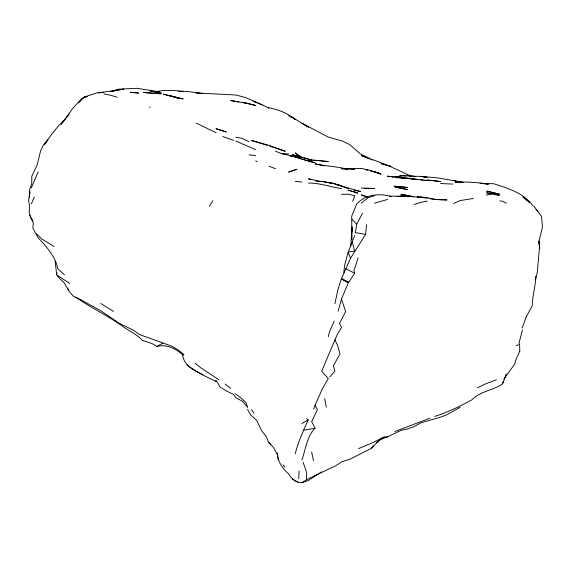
<?xml version="1.0" encoding="UTF-8"?>
<svg xmlns="http://www.w3.org/2000/svg" width="571" height="571" viewBox="0 0 571 571"><rect width="100%" height="100%" fill="white"/><g stroke="black" fill="none" stroke-linecap="round" stroke-linejoin="round"><path stroke-width="0.86" d="M298.761 478.662L299.061 470.875M29.257 197.552L29.549 190.107L31.726 183.748L31.819 176.175L37.136 164.983L40.612 150.78L43.524 144.848L47.907 139.752L44.574 144.377L51.176 134.942L57.771 126.719L64.98 119.139L72.738 108.383L81.831 98.39L84.187 97.762M352 229.756L351.857 231.433L351.7 216.109L356.875 203.861C365.469 194.368 379.751 192.991 391.47 196.581L389.772 196.474M350.794 246.058L352.043 226.965L351.914 239.734M334.884 303.665L338.275 288.248L341.408 278.812L350.501 258.328L365.611 234.367L366.561 224.689M354.677 235.53L348.167 252.161L344.613 265.344L343.799 272.495M202.926 374.833C194.34 370.436 184.112 366.125 182.713 355.198L183.898 354.52L178.366 350.094L171.9 346.212L139.381 334.506L133.521 330.266L119.211 323.3L101.038 310.938L80.832 299.746L73.531 296.342L69.02 291.324L64.366 283.045L57.771 276.578L56.629 274.308L56.836 272.617M362.485 213.318L356.689 224.282L355.426 232.633L365.611 234.367M539.295 246.608L539.688 248.456L539.188 240.548L542.45 227.194L541.572 216.58L533.707 205.881M502.823 383.005L503.108 381.435M30.17 191.856L28.55 200.414L29.578 205.36L29.157 212.733L31.384 219.257L33.275 222.733L32.947 228.35L37.979 237.529L44.145 244.245M295.293 453.724C298.048 441.975 303.315 430.948 308.126 419.928L306.684 418.671M535.377 279.069L535.891 276.742C535.484 286.521 532.336 295.949 532.265 305.756L526.219 316.841M519.81 351.044L515.27 361.286L514.963 363.698L503.907 379.158M522.451 329.924L519.01 343.178L519.624 344.506L519.796 351.251M328.282 336.633L329.703 331.287L334.206 321.066M358.124 257.906L353.913 270.718L354.677 273.224L348.781 282.174L341.479 278.669L347.71 282.367L348.074 283.544L341.479 298.983L338.168 311.159M535.305 279.761L537.275 272.388L539.417 248.214M522.208 328.075L526.205 316.876M352.742 201.47L354.677 195.689L348.082 194.211L341.479 194.347M301.895 459.976C305.842 449.213 306.556 436.844 315.085 428.257L311.673 421.555L317.419 409.635L315.092 405.246L322.315 388.88L328.282 378.573L321.687 371.25L337.211 334.563L341.479 327.576L339.531 323.357L345.633 311.645L341.479 298.983M506.234 373.898L502.687 383.783C493.294 390.5 480.347 390.957 471.939 399.807C460.019 406.309 447.721 412.276 434.752 416.43M31.376 187.852L38.086 172.049M313.707 409.086L315.092 405.246M31.384 203.818L34.296 197.095M209.521 206.217L212.783 200.706M61.168 124.557L69.277 114M278.227 460.048L277.32 452.953C277.485 461.125 282.574 468.798 288.698 473.894C291.289 478.883 296.049 482.795 301.895 482.702C310.06 477.178 319.503 473.794 328.268 469.226L335.598 465.843L341.751 461.775L350.237 459.055L371.343 448.385L373.441 445.787M329.774 376.96L334.884 371.143L333.385 365.526L339.995 354.106L337.504 345.048L334.877 339.816M78.877 102.787L84.158 97.084L97.363 92.709L103.13 92.266M295.321 153.085L301.281 157.232L295.293 152.992M371.343 448.385L380.821 438.621L384.133 436.993L387.666 436.844L400.863 430.406L407.458 428.971L414.061 426.63L420.656 422.918L440.448 417.194L447.043 414.66L460.24 407.202M361.272 203.126L367.874 197.859L374.469 195.703M376.26 442.675L384.133 436.993M321.687 471.846L308.49 480.389L301.895 482.702M301.902 423.532L308.126 419.928M75.765 297.07C91.039 308.055 108.576 315.92 123.75 327.09C130.024 331.515 137.161 334.627 142.4 340.387C147.432 342.108 152.486 343.007 156.739 346.476L162.771 343.207M380.821 438.621L373.819 442.197L358.531 448.606M477.52 387.788L484.608 384.269L496.385 379.801M453.645 203.497L460.24 200.578L473.438 198.444M394.896 431.512L429.884 418.2M379.829 439.649L387.666 436.844M288.712 172.099L296.934 169.252L288.698 172.014M486.428 195.089L493.23 193.805L499.204 195.332L493.337 194.169M414.061 204.511L420.656 202.427L427.251 201.106M374.469 203.205L387.666 199.436M516.063 345.591L519.624 344.506M103.073 92.316L98.655 92.873L123.75 89.155L112.43 91.039L118.64 89.169L136.947 88.298L156.739 91.431L163.335 90.482L173.72 90.496L188.944 91.667L202.926 93.63L196.331 92.945L235.916 95L246.022 97.712L268.898 107.955L268.277 107.719C278.077 109.489 287.491 113.101 295.3 119.389L293.094 118.161M187.031 364.833C195.475 371.564 205.453 376.439 215.217 381.1L216.124 380.914L217.551 382.449L219.985 387.01L226.401 390.928L233.539 394.425L235.916 397.837L242.511 401.213L247.636 407.437L245.958 402.491L240.855 397.823L235.059 393.547M110.553 91.474L117.155 90.175L112.43 91.039M348.781 282.174L347.71 282.367L341.408 278.812M303.408 430.27L315.085 428.257M156.739 346.476C166.325 343.892 175.511 348.46 182.606 354.655L182.713 355.198M158.017 91.588L159.723 91.303M87.32 96.585L84.158 97.084L86.735 96.713M348.374 251.939L354.677 251.161L352.314 242.047M215.217 381.1L216.63 380.978M322.13 161.079L328.289 161.522L308.49 159.68L311.231 160.166M397.159 196.645L405.41 196.153L389.372 196.203M460.24 182.342L455.48 182.484L466.842 182.006L480.033 182.898L488.191 184.098M364.291 188.366L374.469 188.459L361.272 188.016M365.804 188.544L374.469 188.459M178.73 91.524L183.134 91.496L179.008 91.496M343.114 168.731L341.437 168.723L361.671 168.538L370.736 170.458L381.071 174.234L374.469 171.842L379.301 173.134L370.044 170.857M341.479 168.695L346.754 168.731M480.047 183.548L493.494 183.691C507.733 188.237 523.814 192.891 532.814 205.76M288.698 153.877L282.103 153.792L275.5 151.258M438.799 199.736L447.043 199.921L433.853 199.365L429.727 198.665M409.935 176.418L415.124 176.539L399.757 175.29L401.47 175.525M422.133 197.616L427.251 197.837L436.323 199.55M404.347 177.938L398.165 177.481L414.054 178.887L395.089 177.517M424.917 180.272L427.251 180.465L387.288 176.146L390.136 176.689M483.337 183.684L488.319 184.205M440.477 183.527L452.717 184.076M348.132 168.788L354.677 169.109L341.479 168.302L348.074 169.487C337.29 166.325 326.005 166.318 315.085 163.863L324.242 165.804M309.689 159.994L312.258 160.144M313.971 160.244L321.687 160.694M154.505 93.351L143.542 92.502L160.465 93.78L157.061 93.537M315.085 160.579L316.848 160.708M499.825 200.956L502.344 201.135L506.427 203.162M420.37 179.901L423.361 180.143M308.49 183.063C319.839 182.913 330.373 186.995 341.479 188.601M361.272 168.495L361.671 168.538M295.293 181.385L301.895 182.063M403.433 196.153L400.863 195.839L427.258 197.816L417.151 196.995L424.96 197.459L420.656 197.123L424.781 197.823M403.183 175.761L405.745 176.118M249.106 154.834L255.708 155.755M407.458 178.066L417.786 179.53M493.23 193.805L486.635 192.841L491.66 193.84M315.799 181.064L324.935 181.664C319.146 181.978 314.129 179.729 308.49 178.794L310.967 179.608M407.458 196.524L408.929 196.745M407.059 196.417L408.686 196.688M248.842 103.701L230.734 100.56L238.671 101.959M407.458 175.104L414.054 176.253L413.49 176.246L420.656 176.382L427.286 177.26M235.916 137.254L241.733 138.282L249.092 141.651M425.595 177.267L420.656 176.382L437.165 177.824L463.695 182.363M365.411 169.723L367.874 170.165M290.311 155.84L295.293 156.754L290.56 155.804L315.092 162.728L307.826 161.072M333.7 183.569L321.687 181.357L334.706 183.641L341.886 186.36M103.958 94.001L110.553 95.221L117.155 97.206M391.792 177.003L393.44 177.317M354.084 190.236L360.615 191.542L335.555 184.29M282.103 153.706L295.293 156.811L306.991 160.794M334.056 183.905L341.479 185.725L335.705 184.29M372.749 159.694C385.889 164.205 398.387 170.094 410.842 176.261M456.507 181.264L453.645 180.393L456.129 181.264M233.76 140.402L222.719 136.533M267.257 145.312L251.24 140.409L268.548 145.241L285.214 151.265L269.726 146.105M368.01 197.145L361.272 194.904L365.397 196.395M367.867 157.939L361.272 155.59L370.229 159.159M342.714 186.638L348.389 188.694M268.905 166.204L275.5 168.695M255.708 102.18L253.189 101.195L262.303 104.786M235.909 141.08L255.708 149.709M255.708 160.951L257.278 161.593M372.834 160.108L360.137 153.727L349.616 144.563L342.472 141.073L328.282 137.09L301.895 123.222L308.49 127.155L291.774 117.012M297.812 482.124L292.373 478.976M345.676 268.734L354.677 273.224M196.331 123.1L216.124 132.793M288.698 115.713L291.631 117.348M460.24 181.635L461.675 182.442M113.508 311.359L100.746 303.479M54.145 246.586L41.426 238.692L36.537 233.896M57.186 275.301L69.633 283.352M219.114 379.893L200.657 367.695L195.161 363.249M149.466 106.97L150.144 107.455M270.882 444.274L268.627 442.411L266.257 436.48L261.654 430.77L256.557 420.206L250.69 414.996L247.5 409.221M225.152 384.033L230.748 388.416M528.261 201.413L522.915 196.881L526.876 200.428M528.196 201.613L529.517 202.798M64.366 274.658L57.771 268.663C55.987 259.098 50.491 251.825 44.41 244.588M536.026 209.257L537.889 211.084M352.071 219.328L356.689 224.282M282.995 464.908L285.072 467.149M67.435 288.162L68.948 290.004M251.49 409.664L253.967 413.104M29.492 215.11L32.947 220.734M277.62 455.223L273.538 447.521L268.627 442.411M348.167 252.161L350.501 258.328M303.115 462.324L306.406 471.846L306.434 479.476M311.63 452.004L313.543 460.726M324.728 398.615L326.305 407.152M55.13 261.254L56.629 274.308M539.688 248.456L538.86 240.998L539.167 245.009M409.464 178.58L405.153 178.402L414.061 178.816L409.464 178.58M138.56 93.052L130.352 92.274L138.56 93.052M407.28 187.452L394.261 186.21L407.28 187.452M403.19 177.267L394.261 176.475L403.19 177.267M433.853 180.693L427.258 180.051L440.448 181.528L433.853 180.693M409.007 195.867L400.856 194.24L413.233 196.674L409.007 195.867M161.407 93.237L150.137 90.917L161.407 93.237M407.458 189.622L394.939 186.96L407.458 189.622M249.106 103.736L242.511 102.309L255.708 105.514L249.106 103.736M493.23 192.591L486.635 191.099L499.832 194.326L493.23 192.591M169.48 95.671L163.335 94.215L183.134 98.947L169.48 95.671L178.866 98.39L169.48 95.671M332.408 183.484L328.282 182.492L332.408 183.498M308.49 159.131L292.559 154.648L301.895 157.71L295.3 155.619L308.49 159.131M387.666 165.433L381.064 163.627L390.921 166.425L387.666 165.433M354.677 192.056L348.074 190.086L357.817 193.155L354.677 192.056M226.266 131.98L216.116 128.682L226.266 131.98"/></g></svg>
